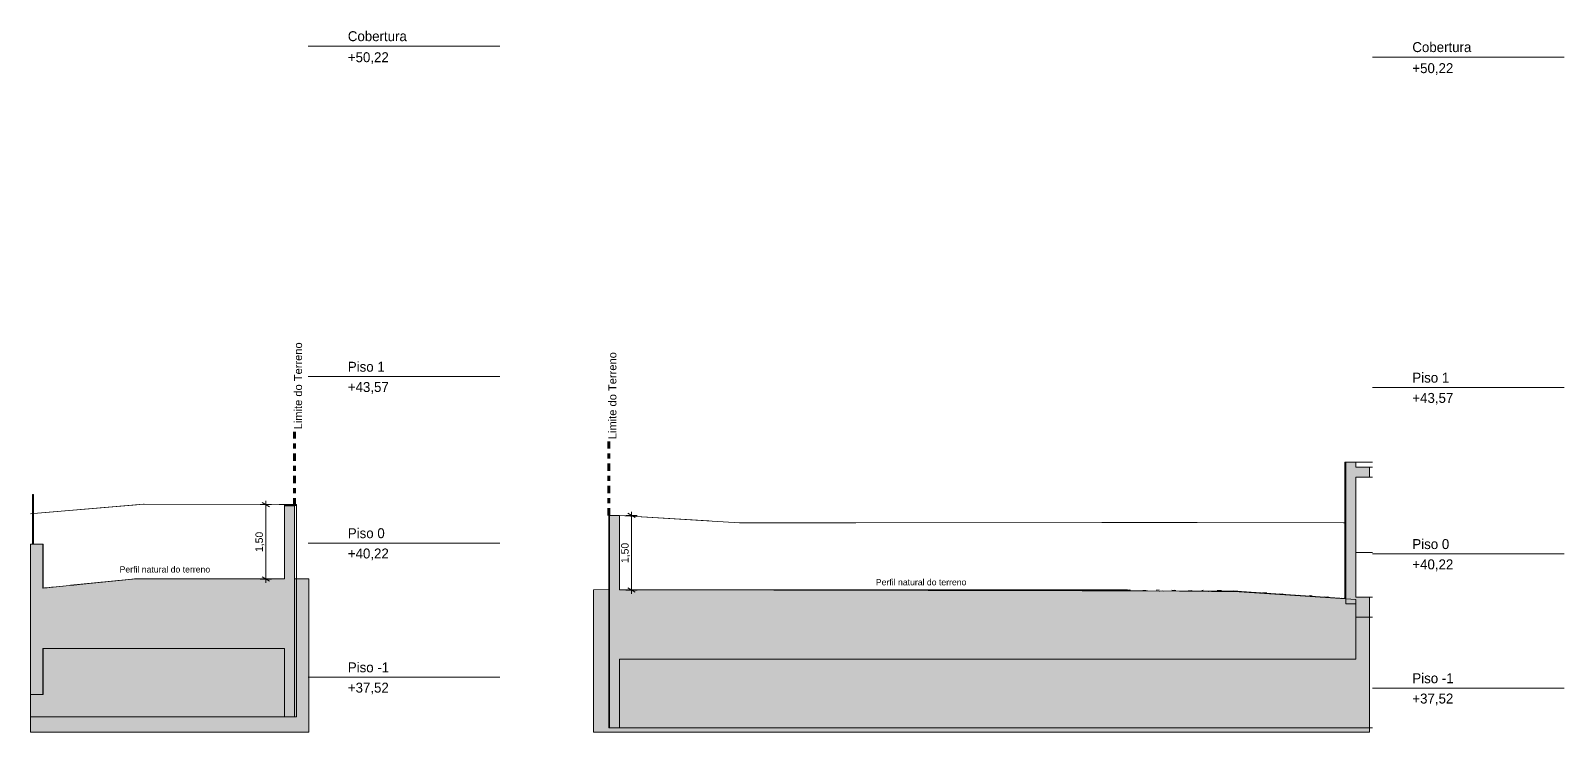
# Model space of a CAD drawing. Header units: metres. Extents: x -111189 to -108577, y -72951 to -72647.
# Drawn here: x -108650.24 to -108619.35, y -72951.18 to -72937.06 of the extents above; entities that cross this region are included whole.
import ezdxf

# ---------------------------------------------------------------- set-up
doc = ezdxf.new("R2010")
doc.units = ezdxf.units.M
doc.header["$MEASUREMENT"] = 0
doc.linetypes.add('Dot & Dashed Smaller', pattern=[0.36, 0.15, -0.09, 0.03, -0.09])
doc.linetypes.add('OTK - Traço Ponto', pattern=[0.2, 0.1, -0.05, 0, -0.05])
for name, color, linetype in [('00 - DESENHO 2D', 7, 'Continuous'), ('00 - TEXTO GERAL', 7, 'Continuous'), ('01 - TERRENO PROPOSTO', 7, 'Continuous'), ('03 - COBERTURA', 7, 'Continuous'), ('03 - LAJES', 7, 'Continuous'), ('05 - PAREDES..35', 7, 'Continuous'), ('05 - VIGA', 7, 'Continuous'), ('06 - ESCADAS _ GUARDAS', 7, 'Continuous'), ('07 - MUROS', 7, 'Continuous'), ('12 - COTAS GERAIS', 7, 'Continuous')]:
    doc.layers.add(name, color=color, linetype=linetype)
doc.styles.add('ESTILO_GERADO_7', font='')
doc.styles.add('ESTILO_GERADO_8', font='')
doc.styles.get('ESTILO_GERADO_7').set_extended_font_data('Helvetica')
doc.styles.get('ESTILO_GERADO_8').set_extended_font_data('OPTIAgency-Gothic')
doc.dimstyles.new('ESTILO_GERADO__5', dxfattribs={"dimtxt": 0.15, "dimasz": 0.114, "dimexe": 0.18, "dimexo": 0.0625, "dimgap": 0, "dimtad": 1, "dimzin": 0, "dimdsep": 46, "dimtxsty": 'ESTILO_GERADO_7', "dimblk": 'ARROWHEAD_2', "dimblk1": 'ARROWHEAD_2', "dimblk2": 'ARROWHEAD_2', "dimcen": 0.09, "dimse1": 1, "dimse2": 1, "dimclrd": 7, "dimclre": 7, "dimclrt": 7, "dimadec": 0, "dimazin": 0, "dimtfac": 1, "dimtdec": 4, "dimtmove": 0, "dimatfit": 3, "dimfxl": 1, "dimtolj": 1, "dimtzin": 0, "dimarcsym": 0})

# ---------------------------------------------------------------- blocks, each defined once
blk = doc.blocks.new('Corte Elem_2375_1', base_point=(-108489.24, -72947.374))
at = {"layer": '07 - MUROS', "color": 7, "linetype": 'Continuous', "lineweight": 13}
for p, q in [((-108650.184, -72946.78), (-108647.972, -72946.591)), ((-108648.185, -72946.609), (-108647.972, -72946.591)), ((-108645.102, -72946.6), (-108647.972, -72946.591)), ((-108647.971, -72946.591), (-108647.972, -72946.591)), ((-108645.239, -72946.6), (-108645.102, -72946.6)), ((-108645.102, -72946.6), (-108645.129, -72946.62)), ((-108644.902, -72946.6), (-108645.102, -72946.6)), ((-108644.928, -72946.619), (-108644.902, -72946.6)), ((-108644.902, -72946.6), (-108644.9, -72946.6)), ((-108650.244, -72946.785), (-108650.209, -72946.782)), ((-108650.244, -72950.874), (-108645.129, -72950.874)), ((-108644.928, -72950.874), (-108644.902, -72950.874)), ((-108644.902, -72950.874), (-108644.9, -72950.874))]:
    blk.add_line(p, q, dxfattribs=at)
at = {"layer": '07 - MUROS', "color": 251, "linetype": 'Continuous', "lineweight": 13}
for p, q in [((-108650.184, -72946.779), (-108648.185, -72946.609)), ((-108647.955, -72946.59), (-108647.971, -72946.591)), ((-108647.955, -72946.59), (-108645.239, -72946.6)), ((-108644.9, -72946.6), (-108644.885, -72946.6)), ((-108644.885, -72946.6), (-108644.885, -72950.874)), ((-108650.244, -72946.784), (-108650.209, -72946.781)), ((-108644.9, -72950.874), (-108644.885, -72950.874))]:
    blk.add_line(p, q, dxfattribs=at)
at = {"layer": '07 - MUROS', "color": 7, "linetype": 'Continuous', "lineweight": 20}
for p, q in [((-108645.129, -72946.62), (-108645.129, -72948.094)), ((-108644.928, -72946.619), (-108644.928, -72950.874)), ((-108645.129, -72949.494), (-108645.129, -72950.874)), ((-108644.928, -72950.874), (-108645.129, -72950.874))]:
    blk.add_line(p, q, dxfattribs=at)
at = {"layer": '07 - MUROS', "color": 7, "linetype": 'Continuous', "lineweight": 20, "flags": 128}
blk.add_lwpolyline([(-108644.928, -72946.619), (-108645.101, -72946.62), (-108645.129, -72946.62)], dxfattribs=at)
blk = doc.blocks.new('*X3200', base_point=(-108489.24, -72947.374))
at = {"linetype": 'Continuous', "lineweight": 13}
blk.add_hatch(color=254, dxfattribs=at).paths.add_polyline_path([(-108650, -72949.494), (-108650, -72950.424), (-108649.994, -72950.424), (-108649.994, -72949.494)])
blk = doc.blocks.new('*X3201', base_point=(-108489.24, -72947.374))
at = {"linetype": 'Continuous', "lineweight": 13}
blk.add_hatch(color=254, dxfattribs=at).paths.add_polyline_path([(-108650, -72948.282), (-108650, -72948.282), (-108649.994, -72948.28), (-108649.994, -72947.394), (-108650, -72947.394)])
blk = doc.blocks.new('Corte Elem_2376_1', base_point=(-108489.24, -72947.374))
at = {"color": 7, "linetype": 'Continuous', "lineweight": 13}
for p, q in [((-108650, -72947.394), (-108650.244, -72947.394)), ((-108649.994, -72947.394), (-108650, -72947.394)), ((-108650, -72947.394), (-108650, -72948.282)), ((-108649.994, -72948.28), (-108649.994, -72947.394)), ((-108650, -72949.494), (-108650, -72950.424)), ((-108649.994, -72950.424), (-108649.994, -72949.494)), ((-108650, -72950.424), (-108650.244, -72950.424)), ((-108649.994, -72950.424), (-108650, -72950.424))]:
    blk.add_line(p, q, dxfattribs=at)
at = {"lineweight": 0}
for name in ['*X3201', '*X3200']:
    blk.add_blockref(name, (-108489.24, -72947.374), dxfattribs=at)
blk = doc.blocks.new('Corte Elem_2377_1', base_point=(-108489.24, -72947.374))
at = {"layer": '06 - ESCADAS _ GUARDAS', "color": 7, "linetype": 'Continuous', "lineweight": 13}
for p, q in [((-108650.204, -72946.414), (-108650.204, -72946.417)), ((-108650.184, -72946.394), (-108650.184, -72946.78)), ((-108650.184, -72946.414), (-108650.184, -72947.394)), ((-108650.204, -72947.347), (-108650.204, -72947.394))]:
    blk.add_line(p, q, dxfattribs=at)
blk = doc.blocks.new('Corte Elem_2378_1', base_point=(-108489.24, -72947.374))
at = {"layer": '06 - ESCADAS _ GUARDAS', "color": 171, "linetype": 'Continuous', "lineweight": 13}
for p, q in [((-108650.21, -72946.394), (-108650.21, -72946.414)), ((-108650.19, -72946.394), (-108650.21, -72946.394)), ((-108650.19, -72946.414), (-108650.21, -72946.414)), ((-108650.19, -72946.394), (-108650.19, -72946.414))]:
    blk.add_line(p, q, dxfattribs=at)
at = {"layer": '06 - ESCADAS _ GUARDAS', "color": 7, "linetype": 'Continuous', "lineweight": 13}
for p, q in [((-108650.19, -72946.394), (-108650.184, -72946.394)), ((-108650.19, -72946.414), (-108650.184, -72946.414)), ((-108650.184, -72946.394), (-108650.184, -72946.414))]:
    blk.add_line(p, q, dxfattribs=at)
blk = doc.blocks.new('Corte Elem_2379_1', base_point=(-108489.24, -72947.374))
at = {"layer": '06 - ESCADAS _ GUARDAS', "color": 171, "linetype": 'Continuous', "lineweight": 13}
for p, q in [((-108650.21, -72947.342), (-108650.21, -72947.347)), ((-108650.19, -72947.342), (-108650.21, -72947.342)), ((-108650.19, -72947.347), (-108650.21, -72947.347)), ((-108650.19, -72947.342), (-108650.19, -72947.347))]:
    blk.add_line(p, q, dxfattribs=at)
at = {"layer": '06 - ESCADAS _ GUARDAS', "color": 7, "linetype": 'Continuous', "lineweight": 13}
for p, q in [((-108650.19, -72947.342), (-108650.189, -72947.342)), ((-108650.19, -72947.347), (-108650.184, -72947.347)), ((-108650.189, -72947.342), (-108650.187, -72947.342)), ((-108650.189, -72947.342), (-108650.189, -72947.342)), ((-108650.187, -72947.342), (-108650.184, -72947.342)), ((-108650.187, -72947.342), (-108650.187, -72947.342)), ((-108650.184, -72947.342), (-108650.184, -72947.342)), ((-108650.184, -72947.347), (-108650.184, -72947.347))]:
    blk.add_line(p, q, dxfattribs=at)
blk = doc.blocks.new('Corte Elem_2380_1', base_point=(-108489.24, -72947.374))
at = {"layer": '06 - ESCADAS _ GUARDAS', "color": 7, "linetype": 'Continuous', "lineweight": 13}
for p, q in [((-108650.209, -72946.417), (-108650.189, -72946.417)), ((-108650.209, -72947.342), (-108650.209, -72946.417)), ((-108650.189, -72946.417), (-108650.189, -72946.417)), ((-108650.189, -72947.342), (-108650.189, -72946.417)), ((-108650.189, -72947.344), (-108650.189, -72946.417)), ((-108650.189, -72947.344), (-108650.189, -72947.342)), ((-108650.189, -72947.344), (-108650.189, -72947.344))]:
    blk.add_line(p, q, dxfattribs=at)
blk = doc.blocks.new('Corte Elem_2381_1', base_point=(-108489.24, -72947.374))
at = {"layer": '06 - ESCADAS _ GUARDAS', "color": 7, "linetype": 'Continuous', "lineweight": 13}
for p, q in [((-108650.189, -72946.417), (-108650.187, -72946.417)), ((-108650.187, -72946.417), (-108650.187, -72946.417)), ((-108650.187, -72947.342), (-108650.187, -72946.417)), ((-108650.187, -72947.344), (-108650.187, -72946.417)), ((-108650.187, -72947.344), (-108650.187, -72947.342)), ((-108650.187, -72947.344), (-108650.187, -72947.344))]:
    blk.add_line(p, q, dxfattribs=at)
blk = doc.blocks.new('Corte Elem_2382_1', base_point=(-108489.24, -72947.374))
at = {"layer": '01 - TERRENO PROPOSTO', "color": 7, "linetype": 'Continuous', "lineweight": 13}
for p, q in [((-108648.133, -72948.094), (-108649.44, -72948.225)), ((-108648.828, -72948.164), (-108648.885, -72948.17)), ((-108648.828, -72948.164), (-108648.743, -72948.156)), ((-108648.828, -72948.164), (-108648.8, -72948.161)), ((-108648.488, -72948.13), (-108648.546, -72948.136)), ((-108648.488, -72948.13), (-108648.403, -72948.122)), ((-108648.488, -72948.13), (-108648.461, -72948.127)), ((-108648.149, -72948.096), (-108648.206, -72948.102)), ((-108648.149, -72948.096), (-108648.132, -72948.094)), ((-108648.149, -72948.096), (-108648.13, -72948.094)), ((-108648.133, -72948.094), (-108648.127, -72948.094)), ((-108648.127, -72948.094), (-108648.125, -72948.094)), ((-108649.994, -72948.28), (-108650, -72948.282)), ((-108650, -72948.282), (-108650, -72948.282)), ((-108649.998, -72948.281), (-108649.991, -72948.281)), ((-108649.994, -72948.28), (-108649.873, -72948.268)), ((-108649.803, -72948.261), (-108649.727, -72948.253)), ((-108649.387, -72948.22), (-108649.377, -72948.219)), ((-108649.351, -72948.216), (-108649.344, -72948.216)), ((-108649.344, -72948.216), (-108649.312, -72948.212))]:
    blk.add_line(p, q, dxfattribs=at)
at = {"layer": '01 - TERRENO PROPOSTO', "color": 7, "linetype": 'Continuous', "lineweight": 20}
blk.add_line((-108645.129, -72949.494), (-108650, -72949.494), dxfattribs=at)
at = {"layer": '01 - TERRENO PROPOSTO', "color": 7, "linetype": 'Continuous', "lineweight": 20, "flags": 128}
blk.add_lwpolyline([(-108645.129, -72948.094), (-108648.125, -72948.094), (-108648.866, -72948.168), (-108649.791, -72948.26), (-108649.803, -72948.261), (-108649.827, -72948.263), (-108649.911, -72948.273), (-108649.963, -72948.278), (-108650, -72948.282)], dxfattribs=at)
blk = doc.blocks.new('*D3208', base_point=(-108489.24, -72947.374))
at = {"layer": '12 - COTAS GERAIS', "color": 7, "linetype": 'Continuous', "lineweight": 5, "transparency": 16777216}
for p, q in [((-108645.395, -72946.6), (-108645.62, -72946.6)), ((-108645.432, -72946.644), (-108645.582, -72946.557)), ((-108645.507, -72946.6), (-108645.507, -72946.527)), ((-108645.507, -72948.098), (-108645.507, -72946.6)), ((-108645.395, -72948.098), (-108645.62, -72948.098)), ((-108645.582, -72948.055), (-108645.432, -72948.142)), ((-108645.507, -72948.172), (-108645.507, -72948.098))]:
    blk.add_line(p, q, dxfattribs=at)
at = {"layer": '12 - COTAS GERAIS', "color": 7, "lineweight": 5, "transparency": 16777216, "insert": (-108645.537, -72947.555), "char_height": 0.15, "attachment_point": 7, "rotation": 90, "style": 'ESTILO_GERADO_7'}
blk.add_mtext('\\A1;{\\pql;\\fHelvetica|b0|i0|c0|p0;\\W1.000000;1,50}', dxfattribs=at)
blk = doc.blocks.new('ARROWHEAD_2')
at = {"color": 0, "linetype": 'Continuous', "lineweight": 0}
for p, q in [((0, 0), (-1, 0)), ((-0.38, -0.66), (0.38, 0.66))]:
    blk.add_line(p, q, dxfattribs=at)
blk = doc.blocks.new('Alçado - Muro 4 _STORY_MARKER', base_point=(-108489.24, -72947.374))
at = {"color": 7, "linetype": 'OTK - Traço Ponto', "lineweight": 5, "ltscale": 100}
for p, q in [((-108644.654, -72937.374), (-108644.554, -72937.374)), ((-108644.554, -72937.374), (-108644.454, -72937.374)), ((-108644.254, -72937.374), (-108644.454, -72937.374)), ((-108644.254, -72937.374), (-108643.854, -72937.374)), ((-108640.792, -72937.374), (-108643.854, -72937.374)), ((-108644.654, -72944.024), (-108644.554, -72944.024)), ((-108644.554, -72944.024), (-108644.454, -72944.024)), ((-108644.254, -72944.024), (-108644.454, -72944.024)), ((-108644.254, -72944.024), (-108643.854, -72944.024)), ((-108640.792, -72944.024), (-108643.854, -72944.024)), ((-108644.654, -72947.374), (-108644.554, -72947.374)), ((-108644.554, -72947.374), (-108644.454, -72947.374)), ((-108644.254, -72947.374), (-108644.454, -72947.374)), ((-108644.254, -72947.374), (-108643.854, -72947.374)), ((-108640.792, -72947.374), (-108643.854, -72947.374)), ((-108644.654, -72950.074), (-108644.554, -72950.074)), ((-108644.554, -72950.074), (-108644.454, -72950.074)), ((-108644.254, -72950.074), (-108644.454, -72950.074)), ((-108644.254, -72950.074), (-108643.854, -72950.074)), ((-108640.792, -72950.074), (-108643.854, -72950.074))]:
    blk.add_line(p, q, dxfattribs=at)
at = {"color": 7, "lineweight": 5, "char_height": 0.2, "attachment_point": 1, "style": 'ESTILO_GERADO_8'}
for s, insert, line_spacing_factor in [('\\A1;{\\pql;\\pt0;\\fOPTIAgency-Gothic|b0|i0|c0|p0;\\W1.000000;\\fOPTIAgency-Gothic|b0|i0|c0|p0;\\W1.000000;\\fOPTIAgency-Gothic|b0|i0|c0|p0;\\W1.000000;Cobertura\\P\\pql;\\pt0;\\fOPTIAgency-Gothic|b0|i0|c0|p0;\\W1.000000;+50,22}', (-108643.854, -72937.073), 1.270205), ('\\A1;{\\pql;\\pt0;\\fOPTIAgency-Gothic|b0|i0|c0|p0;\\W1.000000;\\fOPTIAgency-Gothic|b0|i0|c0|p0;\\W1.000000;\\fOPTIAgency-Gothic|b0|i0|c0|p0;\\W1.000000;Piso 1\\P\\pql;\\pt0;\\fOPTIAgency-Gothic|b0|i0|c0|p0;\\W1.000000;+43,57}', (-108643.854, -72943.726), 1.225093), ('\\A1;{\\pql;\\pt0;\\fOPTIAgency-Gothic|b0|i0|c0|p0;\\W1.000000;\\fOPTIAgency-Gothic|b0|i0|c0|p0;\\W1.000000;\\fOPTIAgency-Gothic|b0|i0|c0|p0;\\W1.000000;Piso 0\\P\\pql;\\pt0;\\fOPTIAgency-Gothic|b0|i0|c0|p0;\\W1.000000;+40,22}', (-108643.854, -72947.076), 1.225093), ('\\A1;{\\pql;\\pt0;\\fOPTIAgency-Gothic|b0|i0|c0|p0;\\W1.000000;\\fOPTIAgency-Gothic|b0|i0|c0|p0;\\W1.000000;\\fOPTIAgency-Gothic|b0|i0|c0|p0;\\W1.000000;Piso -1\\P\\pql;\\pt0;\\fOPTIAgency-Gothic|b0|i0|c0|p0;\\W1.000000;+37,52}', (-108643.854, -72949.776), 1.225093)]:
    blk.add_mtext(s, dxfattribs=dict(at, insert=insert, line_spacing_factor=line_spacing_factor))
blk = doc.blocks.new('Corte Elem_2385_1', base_point=(-108467.298, -72947.594))
at = {"layer": '07 - MUROS', "color": 251, "linetype": 'Continuous', "lineweight": 13}
for p, q in [((-108638.595, -72946.82), (-108638.592, -72946.82)), ((-108638.595, -72946.82), (-108638.595, -72951.094)), ((-108638.379, -72946.82), (-108638.382, -72946.82)), ((-108636.584, -72946.928), (-108638.379, -72946.82)), ((-108633.626, -72946.965), (-108633.62, -72946.965)), ((-108628.532, -72946.961), (-108628.579, -72946.961)), ((-108628.532, -72946.961), (-108626.742, -72946.962)), ((-108623.794, -72946.965), (-108623.794, -72946.965)), ((-108638.595, -72951.094), (-108638.592, -72951.094))]:
    blk.add_line(p, q, dxfattribs=at)
at = {"layer": '07 - MUROS', "color": 7, "linetype": 'Continuous', "lineweight": 13}
for p, q in [((-108638.592, -72946.82), (-108638.591, -72946.82)), ((-108638.591, -72946.82), (-108638.582, -72946.818)), ((-108638.382, -72946.82), (-108635.962, -72946.965)), ((-108635.962, -72946.965), (-108633.62, -72946.965)), ((-108633.62, -72946.965), (-108628.664, -72946.961)), ((-108628.664, -72946.961), (-108623.794, -72946.965)), ((-108628.579, -72946.961), (-108628.664, -72946.961)), ((-108626.742, -72946.962), (-108623.794, -72946.965)), ((-108623.744, -72946.965), (-108623.794, -72946.965)), ((-108638.592, -72951.094), (-108638.582, -72951.094)), ((-108638.382, -72951.094), (-108635.962, -72951.094)), ((-108635.962, -72951.094), (-108633.62, -72951.094)), ((-108633.62, -72951.094), (-108628.664, -72951.094)), ((-108628.664, -72951.094), (-108623.207, -72951.094))]:
    blk.add_line(p, q, dxfattribs=at)
at = {"layer": '07 - MUROS', "color": 7, "linetype": 'Continuous', "lineweight": 20}
for p, q in [((-108638.582, -72946.818), (-108638.582, -72951.094)), ((-108638.382, -72946.818), (-108638.382, -72948.314)), ((-108638.382, -72949.714), (-108638.382, -72951.094)), ((-108638.382, -72951.094), (-108638.582, -72951.094))]:
    blk.add_line(p, q, dxfattribs=at)
at = {"layer": '07 - MUROS', "color": 7, "linetype": 'Continuous', "lineweight": 20, "flags": 128}
blk.add_lwpolyline([(-108638.382, -72946.818), (-108638.411, -72946.818), (-108638.582, -72946.818)], dxfattribs=at)
blk = doc.blocks.new('Corte Elem_2386_1', base_point=(-108467.298, -72947.594))
at = {"layer": '03 - LAJES', "color": 7, "linetype": 'Continuous', "lineweight": 20}
for p, q in [((-108623.207, -72948.465), (-108623.544, -72948.465)), ((-108623.544, -72948.595), (-108623.544, -72948.865)), ((-108623.207, -72948.865), (-108623.544, -72948.865))]:
    blk.add_line(p, q, dxfattribs=at)
blk = doc.blocks.new('Corte Elem_2387_1', base_point=(-108467.298, -72947.594))
at = {"layer": '05 - PAREDES..35', "color": 7, "linetype": 'Continuous', "lineweight": 20}
for p, q in [((-108623.744, -72946.045), (-108623.744, -72948.595)), ((-108623.544, -72946.045), (-108623.544, -72948.465)), ((-108623.544, -72948.595), (-108623.744, -72948.595))]:
    blk.add_line(p, q, dxfattribs=at)
blk = doc.blocks.new('Corte Elem_2388_1', base_point=(-108467.298, -72947.594))
at = {"color": 7, "linetype": 'Continuous', "lineweight": 13}
for p, q in [((-108623.544, -72946.045), (-108623.207, -72946.045)), ((-108623.544, -72947.565), (-108623.207, -72947.565))]:
    blk.add_line(p, q, dxfattribs=at)
blk = doc.blocks.new('Corte Elem_2389_1', base_point=(-108467.298, -72947.594))
at = {"layer": '03 - COBERTURA', "color": 7, "linetype": 'Continuous', "lineweight": 20}
for p, q in [((-108623.744, -72945.897), (-108623.744, -72946.045)), ((-108623.207, -72945.845), (-108623.544, -72945.845)), ((-108623.207, -72946.045), (-108623.544, -72946.045))]:
    blk.add_line(p, q, dxfattribs=at)
blk = doc.blocks.new('Corte Elem_2390_1', base_point=(-108467.298, -72947.594))
at = {"layer": '05 - VIGA', "color": 7, "linetype": 'Continuous', "lineweight": 13}
for p, q in [((-108623.744, -72945.747), (-108623.744, -72945.897)), ((-108623.544, -72945.747), (-108623.744, -72945.747)), ((-108623.544, -72945.747), (-108623.544, -72945.845))]:
    blk.add_line(p, q, dxfattribs=at)
blk = doc.blocks.new('Corte Elem_2391_1', base_point=(-108467.298, -72947.594))
at = {"layer": '05 - VIGA', "color": 7, "linetype": 'Continuous', "lineweight": 13}
blk.add_line((-108623.207, -72945.747), (-108623.544, -72945.747), dxfattribs=at)
blk = doc.blocks.new('Corte Elem_2393_1', base_point=(-108467.298, -72947.594))
at = {"layer": '01 - TERRENO PROPOSTO', "color": 7, "linetype": 'Continuous', "lineweight": 13}
for p, q in [((-108632.314, -72948.314), (-108631.826, -72948.314)), ((-108631.806, -72948.322), (-108631.834, -72948.321)), ((-108631.826, -72948.314), (-108631.079, -72948.314)), ((-108631.798, -72948.326), (-108631.815, -72948.327)), ((-108631.751, -72948.324), (-108631.806, -72948.322)), ((-108631.751, -72948.324), (-108631.798, -72948.326)), ((-108631.751, -72948.324), (-108631.77, -72948.318)), ((-108631.429, -72948.328), (-108631.439, -72948.325)), ((-108631.166, -72948.316), (-108631.248, -72948.314)), ((-108631.166, -72948.316), (-108631.229, -72948.32)), ((-108631.166, -72948.316), (-108631.175, -72948.314)), ((-108630.179, -72948.314), (-108631.079, -72948.314)), ((-108630.835, -72948.323), (-108630.918, -72948.321)), ((-108630.835, -72948.323), (-108630.899, -72948.327)), ((-108630.835, -72948.323), (-108630.854, -72948.317)), ((-108630.531, -72948.329), (-108630.587, -72948.328)), ((-108630.506, -72948.329), (-108630.523, -72948.324)), ((-108630.25, -72948.314), (-108630.313, -72948.318)), ((-108630.25, -72948.314), (-108630.262, -72948.314)), ((-108630.25, -72948.314), (-108630.251, -72948.314)), ((-108630.179, -72948.314), (-108629.418, -72948.314)), ((-108629.919, -72948.321), (-108630.002, -72948.319)), ((-108629.919, -72948.321), (-108629.983, -72948.326)), ((-108629.919, -72948.321), (-108629.938, -72948.315)), ((-108629.588, -72948.329), (-108629.671, -72948.327)), ((-108629.588, -72948.329), (-108629.611, -72948.33)), ((-108629.588, -72948.329), (-108629.607, -72948.322)), ((-108629.418, -72948.314), (-108628.921, -72948.314)), ((-108629.366, -72948.314), (-108629.397, -72948.316)), ((-108629.276, -72948.331), (-108629.276, -72948.33)), ((-108629.003, -72948.32), (-108629.086, -72948.318)), ((-108629.003, -72948.32), (-108629.066, -72948.324)), ((-108629.003, -72948.32), (-108629.022, -72948.314)), ((-108628.921, -72948.314), (-108628.457, -72948.314)), ((-108628.672, -72948.329), (-108628.755, -72948.327)), ((-108628.672, -72948.329), (-108628.727, -72948.333)), ((-108628.672, -72948.329), (-108628.691, -72948.323)), ((-108628.458, -72948.316), (-108628.481, -72948.317)), ((-108628.456, -72948.315), (-108628.458, -72948.316)), ((-108628.148, -72948.314), (-108628.457, -72948.314)), ((-108628.455, -72948.315), (-108628.456, -72948.315)), ((-108628.425, -72948.314), (-108628.455, -72948.315)), ((-108628.353, -72948.335), (-108628.36, -72948.332)), ((-108628.087, -72948.323), (-108628.17, -72948.321)), ((-108628.087, -72948.323), (-108628.15, -72948.327)), ((-108628.087, -72948.323), (-108628.106, -72948.317)), ((-108627.809, -72948.332), (-108627.839, -72948.331)), ((-108627.814, -72948.337), (-108627.82, -72948.337)), ((-108627.786, -72948.335), (-108627.814, -72948.337)), ((-108627.787, -72948.332), (-108627.809, -72948.332)), ((-108627.778, -72948.332), (-108627.787, -72948.332)), ((-108627.776, -72948.334), (-108627.786, -72948.335)), ((-108627.756, -72948.333), (-108627.778, -72948.332)), ((-108627.756, -72948.333), (-108627.776, -72948.334)), ((-108627.757, -72948.333), (-108627.775, -72948.327)), ((-108627.756, -72948.333), (-108627.757, -72948.333)), ((-108627.756, -72948.333), (-108627.756, -72948.333)), ((-108627.756, -72948.333), (-108627.756, -72948.333)), ((-108627.511, -72948.318), (-108627.565, -72948.321)), ((-108627.499, -72948.341), (-108627.508, -72948.341)), ((-108627.43, -72948.341), (-108627.444, -72948.337)), ((-108627.171, -72948.328), (-108627.253, -72948.325)), ((-108627.171, -72948.328), (-108627.234, -72948.332)), ((-108627.171, -72948.328), (-108627.19, -72948.321)), ((-108626.84, -72948.338), (-108626.923, -72948.335)), ((-108626.84, -72948.338), (-108626.904, -72948.342)), ((-108626.84, -72948.338), (-108626.859, -72948.331)), ((-108626.624, -72948.325), (-108626.649, -72948.326)), ((-108626.509, -72948.348), (-108626.592, -72948.345)), ((-108626.509, -72948.348), (-108626.528, -72948.341)), ((-108626.509, -72948.348), (-108626.516, -72948.348)), ((-108626.255, -72948.332), (-108626.337, -72948.33)), ((-108626.255, -72948.332), (-108626.318, -72948.336)), ((-108626.255, -72948.332), (-108626.27, -72948.327)), ((-108625.986, -72948.34), (-108626.007, -72948.339)), ((-108625.957, -72948.344), (-108625.988, -72948.346)), ((-108625.924, -72948.345), (-108625.986, -72948.34)), ((-108625.924, -72948.345), (-108625.957, -72948.344)), ((-108625.924, -72948.345), (-108625.943, -72948.34)), ((-108625.593, -72948.371), (-108625.676, -72948.365)), ((-108625.593, -72948.371), (-108625.632, -72948.37)), ((-108625.593, -72948.371), (-108625.612, -72948.366)), ((-108625.339, -72948.377), (-108625.421, -72948.371)), ((-108625.339, -72948.377), (-108625.402, -72948.376)), ((-108625.339, -72948.377), (-108625.348, -72948.375)), ((-108625.277, -72948.394), (-108625.281, -72948.392)), ((-108625.008, -72948.404), (-108625.091, -72948.397)), ((-108625.008, -72948.404), (-108625.071, -72948.402)), ((-108625.008, -72948.404), (-108625.027, -72948.399)), ((-108624.677, -72948.43), (-108624.76, -72948.423)), ((-108624.677, -72948.43), (-108624.741, -72948.428)), ((-108624.677, -72948.43), (-108624.696, -72948.425)), ((-108624.423, -72948.436), (-108624.486, -72948.434)), ((-108624.423, -72948.436), (-108624.466, -72948.433)), ((-108624.423, -72948.436), (-108624.426, -72948.435)), ((-108624.355, -72948.454), (-108624.365, -72948.451)), ((-108624.092, -72948.462), (-108624.175, -72948.456)), ((-108624.092, -72948.462), (-108624.155, -72948.461)), ((-108624.092, -72948.462), (-108624.111, -72948.457)), ((-108623.761, -72948.488), (-108623.844, -72948.482)), ((-108623.761, -72948.488), (-108623.825, -72948.487)), ((-108623.761, -72948.488), (-108623.78, -72948.483))]:
    blk.add_line(p, q, dxfattribs=at)
at = {"layer": '01 - TERRENO PROPOSTO', "color": 7, "linetype": 'Continuous', "lineweight": 20}
for p, q in [((-108623.544, -72948.507), (-108623.544, -72949.714)), ((-108623.544, -72949.714), (-108638.382, -72949.714))]:
    blk.add_line(p, q, dxfattribs=at)
at = {"layer": '01 - TERRENO PROPOSTO', "color": 7, "linetype": 'Continuous', "lineweight": 20, "flags": 128}
blk.add_lwpolyline([(-108623.544, -72948.507), (-108625.895, -72948.353), (-108626.007, -72948.351), (-108626.042, -72948.351), (-108626.071, -72948.351), (-108626.077, -72948.351), (-108626.113, -72948.351), (-108626.133, -72948.35), (-108626.426, -72948.349), (-108626.437, -72948.349), (-108626.456, -72948.349), (-108627.744, -72948.339), (-108627.772, -72948.339), (-108627.784, -72948.339), (-108627.816, -72948.339), (-108628.048, -72948.337), (-108628.44, -72948.334), (-108628.447, -72948.334), (-108628.47, -72948.334), (-108628.909, -72948.332), (-108628.916, -72948.332), (-108628.928, -72948.331), (-108629.401, -72948.33), (-108629.411, -72948.33), (-108629.418, -72948.33), (-108629.431, -72948.33), (-108630.155, -72948.33), (-108630.205, -72948.329), (-108631.061, -72948.33), (-108631.075, -72948.329), (-108631.083, -72948.329), (-108631.795, -72948.328), (-108632.314, -72948.314), (-108638.382, -72948.314)], dxfattribs=at)
blk = doc.blocks.new('*D3221', base_point=(-108467.298, -72947.594))
at = {"layer": '12 - COTAS GERAIS', "color": 7, "linetype": 'Continuous', "lineweight": 5, "transparency": 16777216}
for p, q in [((-108638.026, -72946.82), (-108638.251, -72946.82)), ((-108638.064, -72946.863), (-108638.214, -72946.776)), ((-108638.139, -72946.82), (-108638.139, -72946.746)), ((-108638.139, -72948.321), (-108638.139, -72946.82)), ((-108638.026, -72948.321), (-108638.251, -72948.321)), ((-108638.214, -72948.278), (-108638.064, -72948.365)), ((-108638.139, -72948.395), (-108638.139, -72948.321))]:
    blk.add_line(p, q, dxfattribs=at)
at = {"layer": '12 - COTAS GERAIS', "color": 7, "lineweight": 5, "transparency": 16777216, "insert": (-108638.169, -72947.777), "char_height": 0.15, "attachment_point": 7, "rotation": 90, "style": 'ESTILO_GERADO_7'}
blk.add_mtext('\\A1;{\\pql;\\fHelvetica|b0|i0|c0|p0;\\W1.000000;1,50}', dxfattribs=at)
blk = doc.blocks.new('Alçado - Muro 2 _STORY_MARKER', base_point=(-108467.298, -72947.594))
at = {"color": 7, "linetype": 'OTK - Traço Ponto', "lineweight": 5, "ltscale": 100}
for p, q in [((-108623.207, -72937.594), (-108623.107, -72937.594)), ((-108623.107, -72937.594), (-108623.007, -72937.594)), ((-108622.807, -72937.594), (-108623.007, -72937.594)), ((-108622.807, -72937.594), (-108622.407, -72937.594)), ((-108619.345, -72937.594), (-108622.407, -72937.594)), ((-108623.207, -72944.244), (-108623.107, -72944.244)), ((-108623.107, -72944.244), (-108623.007, -72944.244)), ((-108622.807, -72944.244), (-108623.007, -72944.244)), ((-108622.807, -72944.244), (-108622.407, -72944.244)), ((-108619.345, -72944.244), (-108622.407, -72944.244)), ((-108623.207, -72947.594), (-108623.107, -72947.594)), ((-108623.107, -72947.594), (-108623.007, -72947.594)), ((-108622.807, -72947.594), (-108623.007, -72947.594)), ((-108622.807, -72947.594), (-108622.407, -72947.594)), ((-108619.345, -72947.594), (-108622.407, -72947.594)), ((-108623.207, -72950.294), (-108623.107, -72950.294)), ((-108623.107, -72950.294), (-108623.007, -72950.294)), ((-108622.807, -72950.294), (-108623.007, -72950.294)), ((-108622.807, -72950.294), (-108622.407, -72950.294)), ((-108619.345, -72950.294), (-108622.407, -72950.294))]:
    blk.add_line(p, q, dxfattribs=at)
at = {"color": 7, "lineweight": 5, "char_height": 0.2, "attachment_point": 1, "style": 'ESTILO_GERADO_8'}
for s, insert, line_spacing_factor in [('\\A1;{\\pql;\\pt0;\\fOPTIAgency-Gothic|b0|i0|c0|p0;\\W1.000000;\\fOPTIAgency-Gothic|b0|i0|c0|p0;\\W1.000000;\\fOPTIAgency-Gothic|b0|i0|c0|p0;\\W1.000000;Cobertura\\P\\pql;\\pt0;\\fOPTIAgency-Gothic|b0|i0|c0|p0;\\W1.000000;+50,22}', (-108622.407, -72937.293), 1.270205), ('\\A1;{\\pql;\\pt0;\\fOPTIAgency-Gothic|b0|i0|c0|p0;\\W1.000000;\\fOPTIAgency-Gothic|b0|i0|c0|p0;\\W1.000000;\\fOPTIAgency-Gothic|b0|i0|c0|p0;\\W1.000000;Piso 1\\P\\pql;\\pt0;\\fOPTIAgency-Gothic|b0|i0|c0|p0;\\W1.000000;+43,57}', (-108622.407, -72943.945), 1.225093), ('\\A1;{\\pql;\\pt0;\\fOPTIAgency-Gothic|b0|i0|c0|p0;\\W1.000000;\\fOPTIAgency-Gothic|b0|i0|c0|p0;\\W1.000000;\\fOPTIAgency-Gothic|b0|i0|c0|p0;\\W1.000000;Piso 0\\P\\pql;\\pt0;\\fOPTIAgency-Gothic|b0|i0|c0|p0;\\W1.000000;+40,22}', (-108622.407, -72947.295), 1.225093), ('\\A1;{\\pql;\\pt0;\\fOPTIAgency-Gothic|b0|i0|c0|p0;\\W1.000000;\\fOPTIAgency-Gothic|b0|i0|c0|p0;\\W1.000000;\\fOPTIAgency-Gothic|b0|i0|c0|p0;\\W1.000000;Piso -1\\P\\pql;\\pt0;\\fOPTIAgency-Gothic|b0|i0|c0|p0;\\W1.000000;+37,52}', (-108622.407, -72949.995), 1.225093)]:
    blk.add_mtext(s, dxfattribs=dict(at, insert=insert, line_spacing_factor=line_spacing_factor))

msp = doc.modelspace()

# ---------------------------------------------------------------- hatches: boundary and pattern name
at = {"layer": '00 - DESENHO 2D', "linetype": 'Continuous', "lineweight": 13}
for points in [[(-108638.595, -72948.306), (-108638.595, -72946.82), (-108638.379, -72946.82), (-108638.379, -72948.314), (-108625.95, -72948.345), (-108623.764, -72948.488), (-108623.764, -72945.747), (-108623.544, -72945.747), (-108623.544, -72945.822), (-108623.544, -72945.845), (-108623.267, -72945.845), (-108623.267, -72946.045), (-108623.544, -72946.045), (-108623.544, -72948.465), (-108623.267, -72948.465), (-108623.267, -72951.183), (-108638.902, -72951.183), (-108638.902, -72948.313)], [(-108645.977, -72951.183), (-108644.637, -72951.183), (-108644.637, -72948.094), (-108644.928, -72948.094), (-108644.928, -72946.622), (-108645.129, -72946.622), (-108645.129, -72948.094), (-108648.133, -72948.094), (-108649.994, -72948.28), (-108649.994, -72947.394), (-108650.244, -72947.394), (-108650.244, -72951.183)]]:
    msp.add_hatch(color=251, dxfattribs=at).paths.add_polyline_path(points)

# ---------------------------------------------------------------- linework, layer by layer
at = {"layer": '00 - DESENHO 2D', "color": 1, "linetype": 'Dot & Dashed Smaller', "lineweight": 80}
for p, q in [((-108644.928, -72946.622), (-108644.928, -72945.135)), ((-108638.595, -72946.82), (-108638.595, -72945.332))]:
    msp.add_line(p, q, dxfattribs=at)
at = {"layer": '00 - DESENHO 2D', "color": 7, "linetype": 'Continuous', "lineweight": 20, "flags": 128}
for points in [[(-108638.595, -72948.306), (-108638.595, -72946.82), (-108638.379, -72946.82), (-108638.379, -72948.314), (-108625.95, -72948.345), (-108623.764, -72948.488), (-108623.764, -72945.747), (-108623.544, -72945.747), (-108623.544, -72945.822), (-108623.544, -72945.845), (-108623.267, -72945.845), (-108623.267, -72946.045), (-108623.544, -72946.045), (-108623.544, -72948.465), (-108623.267, -72948.465), (-108623.267, -72951.183), (-108638.902, -72951.183), (-108638.902, -72948.313)], [(-108645.977, -72951.183), (-108644.637, -72951.183), (-108644.637, -72948.094), (-108644.928, -72948.094), (-108644.928, -72946.622), (-108645.129, -72946.622), (-108645.129, -72948.094), (-108648.133, -72948.094), (-108649.994, -72948.28), (-108649.994, -72947.394), (-108650.244, -72947.394), (-108650.244, -72951.183)]]:
    msp.add_lwpolyline(points, close=True, dxfattribs=at)

# ---------------------------------------------------------------- block references
at = {"linetype": 'Continuous', "lineweight": 0}
for name, p in [('Alçado - Muro 4 _STORY_MARKER', (-108489.24, -72947.374)), ('Alçado - Muro 2 _STORY_MARKER', (-108467.298, -72947.594))]:
    msp.add_blockref(name, p, dxfattribs=at)
at = {"lineweight": 0}
for name, p in [('Corte Elem_2388_1', (-108467.298, -72947.594)), ('Corte Elem_2376_1', (-108489.24, -72947.374))]:
    msp.add_blockref(name, p, dxfattribs=at)
at = {"layer": '01 - TERRENO PROPOSTO', "lineweight": 0}
for name, p in [('Corte Elem_2382_1', (-108489.24, -72947.374)), ('Corte Elem_2393_1', (-108467.298, -72947.594))]:
    msp.add_blockref(name, p, dxfattribs=at)
at = {"layer": '03 - COBERTURA', "lineweight": 0}
msp.add_blockref('Corte Elem_2389_1', (-108467.298, -72947.594), dxfattribs=at)
at = {"layer": '03 - LAJES', "lineweight": 0}
msp.add_blockref('Corte Elem_2386_1', (-108467.298, -72947.594), dxfattribs=at)
at = {"layer": '05 - PAREDES..35', "lineweight": 0}
msp.add_blockref('Corte Elem_2387_1', (-108467.298, -72947.594), dxfattribs=at)
at = {"layer": '05 - VIGA', "lineweight": 0}
for name in ['Corte Elem_2390_1', 'Corte Elem_2391_1']:
    msp.add_blockref(name, (-108467.298, -72947.594), dxfattribs=at)
at = {"layer": '06 - ESCADAS _ GUARDAS', "lineweight": 0}
for name in ['Corte Elem_2378_1', 'Corte Elem_2380_1', 'Corte Elem_2377_1', 'Corte Elem_2381_1', 'Corte Elem_2379_1']:
    msp.add_blockref(name, (-108489.24, -72947.374), dxfattribs=at)
at = {"layer": '07 - MUROS', "lineweight": 0}
for name, p in [('Corte Elem_2375_1', (-108489.24, -72947.374)), ('Corte Elem_2385_1', (-108467.298, -72947.594))]:
    msp.add_blockref(name, p, dxfattribs=at)

# ---------------------------------------------------------------- texts
at = {"layer": '00 - TEXTO GERAL', "color": 7, "linetype": 'Continuous', "lineweight": 5, "char_height": 0.16, "attachment_point": 1, "rotation": 90, "style": 'ESTILO_GERADO_7'}
for insert in [(-108644.936, -72945.086), (-108638.603, -72945.284)]:
    msp.add_mtext('\\A1;{\\pql;\\fHelvetica|b0|i0|c0|p0;\\W1.000000;Limite d\\fHelvetica|b0|i0|c0|p0;\\W1.000000;o Terreno}', dxfattribs=dict(at, insert=insert))
at = {"layer": '00 - TEXTO GERAL', "color": 252, "linetype": 'Continuous', "lineweight": 9, "char_height": 0.125, "attachment_point": 1, "style": 'ESTILO_GERADO_7'}
for insert in [(-108648.452, -72947.842), (-108633.216, -72948.1)]:
    msp.add_mtext('\\A1;{\\pql;\\fHelvetica|b0|i0|c0|p0;\\W1.000000;Perfil natural do terreno}', dxfattribs=dict(at, insert=insert))

# ---------------------------------------------------------------- dimensions: what is measured, and where the dimension line sits
at = {"layer": '12 - COTAS GERAIS', "color": 7, "linetype": 'Continuous', "lineweight": 5}
for base, p1, p2, picture, middle in [((-108645.507, -72946.6), (-108645.507, -72948.098), (-108645.102, -72946.6), '*D3208', (-108645.612, -72947.361)), ((-108638.139, -72946.82), (-108638.139, -72948.321), (-108638.379, -72946.82), '*D3221', (-108638.244, -72947.582))]:
    dim = msp.add_linear_dim(base=base, p1=p1, p2=p2, angle=90, dimstyle='ESTILO_GERADO__5', dxfattribs=at)
    dim.commit()
    dim.dimension.update_dxf_attribs({"geometry": picture, "text_midpoint": middle, "dimtype": 160, "text_rotation": 90})

doc.saveas('drawing.dxf')
